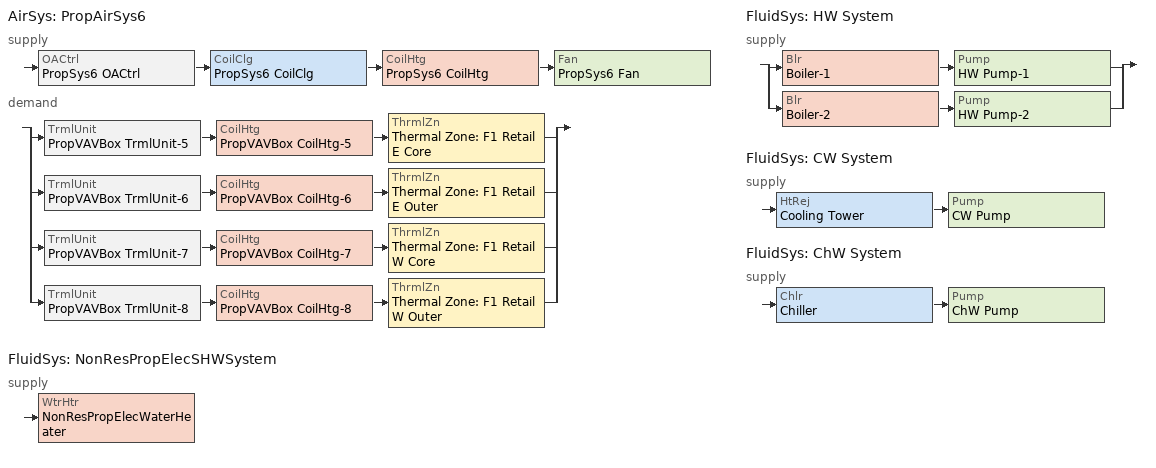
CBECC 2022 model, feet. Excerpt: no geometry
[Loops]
AirSys 'PropAirSys6'
 supply: OACtrl 'PropSys6 OACtrl' > CoilClg 'PropSys6 CoilClg' > CoilHtg 'PropSys6 CoilHtg' > Fan 'PropSys6 Fan'
 demand: split
  | TrmlUnit 'PropVAVBox TrmlUnit-5' > CoilHtg 'PropVAVBox CoilHtg-5' > ThrmlZn 'Thermal Zone: F1 Retail E Core'
  | TrmlUnit 'PropVAVBox TrmlUnit-6' > CoilHtg 'PropVAVBox CoilHtg-6' > ThrmlZn 'Thermal Zone: F1 Retail E Outer'
  | TrmlUnit 'PropVAVBox TrmlUnit-7' > CoilHtg 'PropVAVBox CoilHtg-7' > ThrmlZn 'Thermal Zone: F1 Retail W Core'
  | TrmlUnit 'PropVAVBox TrmlUnit-8' > CoilHtg 'PropVAVBox CoilHtg-8' > ThrmlZn 'Thermal Zone: F1 Retail W Outer'
FluidSys 'NonResPropElecSHWSystem'
 supply: WtrHtr 'NonResPropElecWaterHeater'
FluidSys 'HW System'
 supply: split
  | Blr 'Boiler-1' > Pump 'HW Pump-1'
  | Blr 'Boiler-2' > Pump 'HW Pump-2'
FluidSys 'CW System'
 supply: HtRej 'Cooling Tower' > Pump 'CW Pump'
FluidSys 'ChW System'
 supply: Chlr 'Chiller' > Pump 'ChW Pump'
[ResIntWall] Status=New; Construction=Int Wall Cons; IsPartySurface=1; OtherSideModeled=1
Name | Area | Outside
F10 Res Zn NW to F10 Res Zn SW Int Wall Front | 300 | F10 Res Zn SW
F10 Res Zn NW to F10 Res Zn N Int Wall Right | 300 | F10 Res Zn N
F10 Corridor To F10 Res Zn SW Int Wall Front | 60 | F10 Res Zn SW
F10 Corridor To F10 Res Zn NW Int Wall Left | 60 | F10 Res Zn NW
F10 Corridor To F10 Res Zn NE Int Wall Back | 60 | F10 Res Zn NE
F10 Corridor To F10 Res Zn SE Int Wall Right | 60 | F10 Res Zn SE
F10 Break Room To F10 Stairs Int Wall Left | 180 | F10 Stairs
F10 Break Room To F10 Corridor Int Wall Back; F10 Stairs To F10 Corridor Wall Back | 100 | F10 Corridor
F10 Break Room To F10 Res Zn S Int Wall Right; F10 Stairs To F10 Res Zn S Int Wall Left | 180 | F10 Res Zn S
[ResExtWall] Status=New; Construction=Res Exterior Wall Cons; Tilt=90; Absorptivity=0.5
Name | Orientation | OrientationValue | Area
F10 Res Zn NW Ext Wall Left | Left | 90 | 360
F10 Res Zn NW Ext Wall Back | Back | 180 | 300
F10 Break Room Ext Wall Front; F10 Stairs Ext Wall Front | Front | 0 | 100
[ResWin] Status=New; WinType=Operable; SpecMethod=Window Dimensions (required for fins/overhangs); Height=5; Width=3; exHeight=5; exWidth=3; exMultiplier=27.34; exNFRCUfactor=0.46; exNFRCSHGC=0.22; exUfactorSHGCSource=NFRC; exExteriorShade=Insect Screen (default); ModelFinsOverhang=0; OverhangDepth=0; OverhangDistUp=0; OverhangExL=0; OverhangExR=0; OverhangFlap=0; exOverhangDepth=0; exOverhangDistUp=0; exOverhangExL=0; exOverhangExR=0; exOverhangFlap=0; LeftFinDepth=0; LeftFinTopUp=0; LeftFinDistL=0; LeftFinBotUp=0; exLeftFinDepth=0; exLeftFinTopUp=0; exLeftFinDistL=0; exLeftFinBotUp=0; RightFinDepth=0; RightFinTopUp=0; RightFinDistR=0; RightFinBotUp=0; exRightFinDepth=0; exRightFinTopUp=0; exRightFinDistR=0; exRightFinBotUp=0
Name | Multiplier
F10 Res Zn NW Win Left | 11.294
F10 Res Zn NW Win Back | 9.412
F10 Break Room Win Front | 3.137
[DwellUnit]
F10 2-Bed NW: DwellUnitTypeRef=2-Bed Type; Count=1; CondFlrArea=1080; WasherZoneRef=F10 Res Zn NW; DryerZoneRef=F10 Res Zn NW
[ResIntFlr] Status=New; FloorZ=90.7; Construction=Interior Floor Cons; OtherSideModeled=1
Name | Area | IsPartySurface | Outside
F10 Res Zn NW To F9 Res Zn NW Int Floor | 1080 | 1 | F9 Res Zn NW
F10 Corridor to F9 Corridor Int Floor | 1020 | 1 | F9 Corridor
F10 Break Room To F9 Break Room Int Floor | 180 | 1 | F9 Break Room
F10 Stairs To F9 Stairs Int Floor | 180 | 0 | F9 Stairs
[ResCathedralCeiling] RoofRise=1; Orientation=Front; Construction=Cathedral Ceiling
Name | Area
F10 Res Zn NW Cathedral Ceiling | 1080
F10 Corridor Cathedral Ceiling | 1020
F10 Break Room Cathedral Ceiling; F10 Stairs Cathedral Ceiling | 180
[ResOtherZn] NumStories=1; DryerFuel=Electricity; IAQOption=Individual IAQ Fans
Name | Type | SpcFunc | VentSpcFunc | ozHVACSystem | Area | CeilingHeight | FloorHeight | WinHeadHeight | Bottom | AirFlowMeter | IAQFanRef[1] | ozDHWSys | ExhstOutsideOpening
F10 Corridor | Conditioned | Corridor Area | Residential - Common corridors | HVAC Heat Pump - F10 Corridor | 1020 | 9 | 10 | 6.7 | 90.7 | Two | F10 Corridor-IAQFan
F10 Break Room | Conditioned | Lounge, Breakroom, or Waiting Area | General - Break rooms | HVAC Heat Pump - F10 Break Room | 180 | 9 | 10 | 6.7 | 90.7 | Ten | F10 Break Room-IAQFan | DHW Heat Pump
F10 Stairs | Conditioned | Stairwell | Residential - Common corridors | HVAC Heat Pump - Stairs | 180 | 9 | 10 | 6.7 | 90.7 | Ten | F10 Stairs-IAQFan
UG Garage | Unconditioned | Parking Garage Area (Parking Zone and Ramps) | Exhaust - Parking garages |  | 12540 | 14 | 15 | 7.67 | -15 | Eleven | UG Garage-IAQFan |  | 1000
[ResZnGrp]
ResZn Group UG Garage
[ResUndgrWall] Status=New; DepthBelowGrade=15; Construction=Below Grade Wall Cons
Name | Area
UG Garage UG Wall - Front; UG Garage UG Wall - Back | 2850
UG Garage UG Wall - Left; UG Garage UG Wall - Right | 990
[ResUndgrFlr]
UG Garage UG Floor: Status=New; Area=12540; DepthBelowGrade=15; Surface=Exposed
[ThrmlZn] PriAirCondgSysRef[1]=PropAirSys6
Name | HVACZnCnt
Thermal Zone: F1 Retail E Core; Thermal Zone: F1 Retail W Core | 2
Thermal Zone: F1 Retail E Outer; Thermal Zone: F1 Retail W Outer
[AirSys]
PropAirSys6: Type=VAV; CtrlSysType=DDCToZone; OptStart=1
[AirSeg] Sys=PropAirSys6
Name | Type
PropSys6 SupAirSeg | Supply
PropSys6 RetAirSeg | Return
[CoilClg]
PropSys6 CoilClg: Sys=PropAirSys6; Type=ChilledWater; FluidSegInRef=ChW Supply; FluidSegOutRef=ChW Return
[CoilHtg] Sys=PropAirSys6; Type=HotWater; FluidSegInRef=HW Supply; FluidSegOutRef=HW Return
PropSys6 CoilHtg; PropVAVBox CoilHtg-5; PropVAVBox CoilHtg-6; PropVAVBox CoilHtg-7; PropVAVBox CoilHtg-8
[Fan]
PropSys6 Fan: Sys=PropAirSys6; CtrlMthd=VariableSpeedDrive
[OACtrl]
PropSys6 OACtrl: Sys=PropAirSys6; EconoCtrlMthd=DifferentialDryBulb; EconoIntegration=Integrated; AirSegSupRef=PropSys6 SupAirSeg; AirSegRetRef=PropSys6 RetAirSeg
[TrmlUnit] Sys=PropAirSys6; Type=VAVReheatBox; ReheatCtrlMthd=DualMaximum
Name | ZnServedRef | Cnt
PropVAVBox TrmlUnit-5 | Thermal Zone: F1 Retail E Core | 2
PropVAVBox TrmlUnit-6 | Thermal Zone: F1 Retail E Outer
PropVAVBox TrmlUnit-7 | Thermal Zone: F1 Retail W Core | 2
PropVAVBox TrmlUnit-8 | Thermal Zone: F1 Retail W Outer
[FluidSys]
NonResPropElecSHWSystem: Type=ServiceHotWater
HW System: Type=HotWater; CtrlType=DDC
CW System: Type=CondenserWater; FixedSupTemp=70
ChW System: Type=ChilledWater; CtrlType=DDC; TempCtrl=OutsideAirReset; RstSupHi=54; RstSupLow=44; RstOutdrHi=60; RstOutdrLow=80
[FluidSeg]
Name | Sys | Type | Src
NonResPropElecSHWPriSupSeg | NonResPropElecSHWSystem | PrimarySupply
NonResPropElecSHWMuniInlet | NonResPropElecSHWSystem | MakeupFluid | MunicipalWater
HW Supply | HW System | PrimarySupply
HW Return | HW System | PrimaryReturn
CW Supply | CW System | PrimarySupply
CW Return | CW System | PrimaryReturn
ChW Supply | ChW System | PrimarySupply
ChW Return | ChW System | PrimaryReturn
[WtrHtr]
NonResPropElecWaterHeater: Sys=NonResPropElecSHWSystem; FluidSegOutRef=NonResPropElecSHWPriSupSeg; FluidSegMakeupRef=NonResPropElecSHWMuniInlet; StorCap=22.2362; FuelSrc=Electricity; InpPwr=7.03832
[Blr] Sys=HW System; Type=HotWater; FuelSrc=Gas; DraftType=MechanicalNoncondensing; FluidSegInRef=HW Return; FluidSegOutRef=HW Supply; CapRtd=238347; AFUE=0.82
Boiler-1; Boiler-2
[Pump]
Name | Sys | SpdCtrl | FlowCap | MtrEff | MtrHP
HW Pump-1; HW Pump-2 | HW System | VariableSpeed
CW Pump | CW System | ConstantSpeed
ChW Pump | ChW System | VariableSpeed | 54.1922 | 0.855 | 1
[HtRej]
Cooling Tower: Sys=CW System; Type=OpenTower; ModCtrl=VariableSpeedDrive; FluidSegInRef=CW Return; FluidSegOutRef=CW Supply; CapRtd=662368; TotFanHP=3.159; AirFlowCap=13142.4
[Chlr]
Chiller: Sys=ChW System; Type=Screw; FuelSrc=Electric; CndsrType=Fluid; CndsrFluidSegInRef=CW Supply; CndsrFluidSegOutRef=CW Return; EvapFluidSegInRef=ChW Return; EvapFluidSegOutRef=ChW Supply; EvapHasBypass=0; CapRtd=542128; KwPerTon=0.78; IPLVKwPerTon=0.38
[PVArray]
PV Array: DCSysSize=257
[Batt]
Battery: MaxCap=278; Ctrl=Time of Use
[ResConsAssm]
Name | CanAssignTo | Type | RoofingLayer | RoofDeckLayer | InsideFinishLayer | FloorSurfaceLayer | FloorDeckLayer | FurringInsul2LayerRVal | Furring2Layer | CavityLayer | FrameLayer | SheathInsulLayerRVal | WallExtFinishLayer | OtherSideFinishLayer | RadiantBarrier | RaisedHeelTruss | RaisedHeelTrussHeight | RoofingType | MassLayer | MassThickness
Res Exterior Wall Cons | Exterior Walls | Steel Framed Wall | Light Roof (Asphalt Shingle) | Wood Siding/sheathing/decking | Gypsum Board | Carpeted | Wood Siding/sheathing/decking | 1.76 | 3.5 in. Wood | R 21 | 2x6 @ 16 in. O.C. | 6.5 | All Other Siding | Gypsum Board | 0 | 0 | 3.5 | all others
Int Wall Cons | Interior Walls | Steel Framed Wall | Light Roof (Asphalt Shingle) | Wood Siding/sheathing/decking | Gypsum Board | Carpeted | Wood Siding/sheathing/decking |  |  | R 2 | 2x4 @ 16 in. O.C. | 0.07 |  | Gypsum Board | 0 | 0 | 3.5 | all others
Interior Floor Cons | Interior Floors | Concrete / ICF / Brick | Light Roof (Asphalt Shingle) | Wood Siding/sheathing/decking | Gypsum Board | Carpeted | Wood Siding/sheathing/decking |  |  |  | 2x12 @ 16 in. O.C. | 0.29 |  | Gypsum Board | 0 | 0 | 3.5 | all others | Concrete | 3 in.
Below Grade Wall Cons | Underground Walls | Concrete / ICF / Brick | Light Roof (Asphalt Shingle) | Wood Siding/sheathing/decking |  | Carpeted | Wood Siding/sheathing/decking |  |  |  |  |  |  | Gypsum Board | 0 | 0 | 3.5 | all others | Concrete | 10 in.
Interior Floor above Garage Cons | Interior Floors | Concrete / ICF / Brick | Light Roof (Asphalt Shingle) | Wood Siding/sheathing/decking |  | Carpeted | Wood Siding/sheathing/decking | 9.6 |  |  | 2x12 @ 16 in. O.C. |  |  | Gypsum Board | 0 | 0 | 3.5 | all others | Concrete | 10 in.
NonRes Exterior Wall Cons | Exterior Walls | Concrete / ICF / Brick | Light Roof (Asphalt Shingle) | Wood Siding/sheathing/decking | Gypsum Board | Carpeted | Wood Siding/sheathing/decking | 1.76 | 3.5 in. Wood |  |  | 1.8 | Synthetic Stucco | Gypsum Board | 0 | 0 | 3.5 | all others | Concrete | 8 in.
Cathedral Ceiling | Cathedral Ceilings |  | 5 PSF (Normal Gravel) |  |  |  |  |  |  | R 38 | 2x12 @ 24 in. O.C.
[ResMat]
Name | Density | SpecHeat | Conductivity | ConductivityCT | RValPerInch | Thickness | ConductivityQII
SoftWood | 35 | 0.39 | 0.08167 | 0.0012 | 1.0204
Steel | 489 | 0.12 | 26.2 |  | 0.00318
SIPSskin | 41 | 0.45 | 0.06127 | 0.0012 | 1.36 | 0.4375
Ceiling Insul | 1.5 | 0.2 |  | 0.00418
Other Insul | 1.5 | 0.2 |  | 0.0032537
Gypsum Board | 40 | 0.27 | 0.09167 | 0.0001217 | 0.9091 | 0.5
Insul-R4-D1.5-SH0.35-C0.02083 | 1.5 | 0.35 | 0.0208325 | 0.00175 |  | 1 | 0.0208325
Synthetic Stucco | 58 | 0.2 | 0.2 |  | 0.5333 | 0.375
Carpet | 12.3 | 0.34 | 0.02 |  | 4.1667 | 0.5
Wood layer | 41 | 0.45 | 0.06127 | 0.0012 | 1.36 | 0.5
5 PSF Roof | 120 | 0.2 | 1 |  | 0.0833 | 0.5
TileGap | 0.075 | 0.24 | 0.07353 |  | 1.1333 | 0.75
10 PSF Roof | 120 | 0.2 | 1 |  | 0.0833 | 1
VertWallCavity | 0.075 | 0.24 | 0.314 | 0.00397 | 1.1333 | 3.5
3 Coat Stucco | 116 | 0.2 | 0.4167 |  | 0.2686 | 0.875
Ins-R21-D1.5-SH0.2-C0.02183 | 1.5 | 0.2 | 0.0218254 | 0.0032537 |  |  | 0.0218254
Ins-R9.1-D1.5-SH0.2-C0.03205 | 1.5 | 0.2 | 0.0320513 | 0.00418 |  |  | 0.0320513
Ins-R13-D1.5-SH0.2-C0.02244 | 1.5 | 0.2 | 0.0224376 | 0.0032537 |  |  | 0.0224376
FrameGap | 0 | 0 | 200 |  | 0.000417
Ins-R18-D1.5-SH0.2-C0.0162 | 1.5 | 0.2 | 0.0162037 | 0.0032537 |  |  | 0.0162037
Ins-R18-D1.5-SH0.2-C0.02546 | 1.5 | 0.2 | 0.025463 | 0.0032537 |  |  | 0.025463
Concrete | 144 | 0.2 | 1 |  | 0.0833
Ins-R9-D1.5-SH0.2-C0.00926 | 1.5 | 0.2 | 0.00925926 | 0.0032537 |  |  | 0.00925926
Insul-R3-D1.5-SH0.35-C0.02778 | 1.5 | 0.35 | 0.0277767 | 0.00175 |  | 1 | 0.0277767
Insul-R2-D1.5-SH0.35-C0.04167 | 1.5 | 0.35 | 0.041665 | 0.00175 |  | 1 | 0.041665
Insul-R1-D1.5-SH0.35-C0.08333 | 1.5 | 0.35 | 0.08333 | 0.00175 |  | 1 | 0.08333
Insul-R1.8-D1.5-SH0.35-C0.04629 | 1.5 | 0.35 | 0.0462944 | 0.00175 |  | 1 | 0.0462944
Ins-R12-D1.5-SH0.2-C0.00694 | 1.5 | 0.2 | 0.00694444 | 0.0032537 |  |  | 0.00694444
Ins-R11-D1.5-SH0.2-C0.00758 | 1.5 | 0.2 | 0.00757576 | 0.0032537 |  |  | 0.00757576
Ins-R11.2-D1.5-SH0.2-C0.00744 | 1.5 | 0.2 | 0.00744048 | 0.0032537 |  |  | 0.00744048
Ins-R10.5-D1.5-SH0.2-C0.00794 | 1.5 | 0.2 | 0.00793651 | 0.0032537 |  |  | 0.00793651
Ins-R10.3-D1.5-SH0.2-C0.00809 | 1.5 | 0.2 | 0.00809061 | 0.0032537 |  |  | 0.00809061
Ins-R9.8-D1.5-SH0.2-C0.0085 | 1.5 | 0.2 | 0.0085034 | 0.0032537 |  |  | 0.0085034
Ins-R38-D1.5-SH0.2-C0.01206 | 1.5 | 0.2 | 0.0120614 | 0.0032537 |  |  | 0.0120614
Insul-R4.3-D1.5-SH0.35-C0.01938 | 1.5 | 0.35 | 0.0193791 | 0.00175 |  | 1 | 0.0193791
Insul-R4.4-D1.5-SH0.35-C0.01894 | 1.5 | 0.35 | 0.0189386 | 0.00175 |  | 1 | 0.0189386
Insul-R4.5-D1.5-SH0.35-C0.01852 | 1.5 | 0.35 | 0.0185178 | 0.00175 |  | 1 | 0.0185178
Insul-R4.6-D1.5-SH0.35-C0.01812 | 1.5 | 0.35 | 0.0181152 | 0.00175 |  | 1 | 0.0181152
Ins-R38-D1.5-SH0.2-C0.00768 | 1.5 | 0.2 | 0.00767544 | 0.0032537 |  |  | 0.00767544
Ins-R9.2-D1.5-SH0.2-C0.00906 | 1.5 | 0.2 | 0.00905797 | 0.0032537 |  |  | 0.00905797
Ins-R9.6-D1.5-SH0.2-C0.00868 | 1.5 | 0.2 | 0.00868056 | 0.0032537 |  |  | 0.00868056
Ins-R9.5-D1.5-SH0.2-C0.00877 | 1.5 | 0.2 | 0.00877193 | 0.0032537 |  |  | 0.00877193
Ins-R1-D1.5-SH0.2-C0.9375 | 1.5 | 0.2 | 0.9375 | 0.0032537 |  |  | 0.9375
Insul-R0.1-D1.5-SH0.35-C0.8333 | 1.5 | 0.35 | 0.8333 | 0.00175 |  | 1 | 0.8333
Insul-R0.2-D1.5-SH0.35-C0.41665 | 1.5 | 0.35 | 0.41665 | 0.00175 |  | 1 | 0.41665
Insul-R0.3-D1.5-SH0.35-C0.27777 | 1.5 | 0.35 | 0.277767 | 0.00175 |  | 1 | 0.277767
Insul-R0.29-D1.5-SH0.35-C0.28734 | 1.5 | 0.35 | 0.287345 | 0.00175 |  | 1 | 0.287345
Ins-R11-D1.5-SH0.2-C0.04167 | 1.5 | 0.2 | 0.0416667 | 0.0032537 |  |  | 0.0416667
Ins-R10-D1.5-SH0.2-C0.04583 | 1.5 | 0.2 | 0.0458333 | 0.0032537 |  |  | 0.0458333
Insul-R10.5-D1.5-SH0.35-C0.00794 | 1.5 | 0.35 | 0.00793619 | 0.00175 |  | 1 | 0.00793619
Insul-R11-D1.5-SH0.35-C0.00758 | 1.5 | 0.35 | 0.00757545 | 0.00175 |  | 1 | 0.00757545
Insul-R8-D1.5-SH0.35-C0.01042 | 1.5 | 0.35 | 0.0104163 | 0.00175 |  | 1 | 0.0104163
Insul-R7-D1.5-SH0.35-C0.0119 | 1.5 | 0.35 | 0.0119043 | 0.00175 |  | 1 | 0.0119043
Insul-R6-D1.5-SH0.35-C0.01389 | 1.5 | 0.35 | 0.0138883 | 0.00175 |  | 1 | 0.0138883
Insul-R6.1-D1.5-SH0.35-C0.01366 | 1.5 | 0.35 | 0.0136607 | 0.00175 |  | 1 | 0.0136607
Ins-R1.7-D1.5-SH0.2-C0.04817 | 1.5 | 0.2 | 0.0481696 | 0.0032537 |  |  | 0.0481696
Insul-R4.85-D1.5-SH0.35-C0.01718 | 1.5 | 0.35 | 0.0171814 | 0.00175 |  | 1 | 0.0171814
Insul-R0.07-D1.5-SH0.35-C1.19043 | 1.5 | 0.35 | 1.19043 | 0.00175 |  | 1 | 1.19043
Ins-R19-D1.5-SH0.2-C0.02412 | 1.5 | 0.2 | 0.0241228 | 0.0032537 |  |  | 0.0241228
Ins-R2-D1.5-SH0.2-C0.14583 | 1.5 | 0.2 | 0.145833 | 0.0032537 |  |  | 0.145833
Light Roof | 120 | 0.2 | 1 |  | 0.0833 | 0.2
Ins-R37-D1.5-SH0.2-C0.00788 | 1.5 | 0.2 | 0.00788288 | 0.00418 |  |  | 0.00788288
Ins-R37-D1.5-SH0.2-C0.02534 | 1.5 | 0.2 | 0.0253378 | 0.00418 |  |  | 0.0253378
Insul-R10-D1.5-SH0.35-C0.00833 | 1.5 | 0.35 | 0.008333 | 0.00175 |  | 1 | 0.008333
Insul-R5-D1.5-SH0.35-C0.01667 | 1.5 | 0.35 | 0.016666 | 0.00175 |  | 1 | 0.016666
Insul-R6.5-D1.5-SH0.35-C0.01282 | 1.5 | 0.35 | 0.01282 | 0.00175 |  | 1 | 0.01282
Insul-R6.6-D1.5-SH0.35-C0.01263 | 1.5 | 0.35 | 0.0126258 | 0.00175 |  | 1 | 0.0126258
Insul-R6.7-D1.5-SH0.35-C0.01244 | 1.5 | 0.35 | 0.0124373 | 0.00175 |  | 1 | 0.0124373
Insul-R6.65-D1.5-SH0.35-C0.01253 | 1.5 | 0.35 | 0.0125308 | 0.00175 |  | 1 | 0.0125308
Other Siding | 0 | 0 | 0.1042 |  | 0.8 | 0.25
Ins-R38-D1.5-SH0.2-C0.02467 | 1.5 | 0.2 | 0.0246711 | 0.00418 |  |  | 0.0246711
Insul-R9-D1.5-SH0.35-C0.00926 | 1.5 | 0.35 | 0.00925889 | 0.00175 |  | 1 | 0.00925889
Insul-R5.5-D1.5-SH0.35-C0.01515 | 1.5 | 0.35 | 0.0151509 | 0.00175 |  | 1 | 0.0151509
[ResWinType] SpecMethod=Window Dimensions (required for fins/overhangs); Width=3; ModelFinsOverhang=0; OverhangDepth=0; OverhangDistUp=0; OverhangExL=0; OverhangExR=0; OverhangFlap=0; LeftFinDepth=0; LeftFinTopUp=0; LeftFinDistL=0; LeftFinBotUp=0; RightFinDepth=0; RightFinTopUp=0; RightFinDistR=0; RightFinBotUp=0
Name | Area | Height | ExteriorShade
Operable | 15 | 5 | Insect Screen (default)
Glass Door | 20.01 | 6.67 | None
[DwellUnitType] WasherOption=In-Unit; DryerOption=In-Unit; DryerFuel=Electricity; CookFuel=Electricity; IAQOption=Individual IAQ Fans; IAQFanCnt=( 1, 1, 1, 1 ); HVACSysType=Heat Pump Heating and Cooling System; NumHeatEquipTypes=1; HVACHeatRef[1]=Heating Component - Res; HeatEquipCount[1]=1; NumCoolEquipTypes=1; HVACCoolRef[1]=Cooling Component - Res; CoolEquipCount[1]=1; NumHtPumpEquipTypes=1; HVACHtPumpRef[1]=Heat Pump System - Res; HtPumpEquipCount[1]=1; HVACFanRef=HVAC Fan - Heat Pump; HVACDistRef=Air Distribution System - Res; NumDHWSysTypes=1; DHWSysRef[1]=DHW Heat Pump; TotShowersServed[1]=1; TotBathsServed[1]=1; CDSpecFixDists=0; ServesAsDHWHtr=0; DHWSystemType=Standard; DHWAmbientCond=Unconditioned
Name | NumBedrooms | CondFlrArea | IAQFanRef[1] | CompactDistrib | CDNumFloorsServed | UsrSpecCmpctDist | UsrCompactFactor | UserSpecCmpctDist[1] | UserCompactFactor[1] | CDServesMBathFix[1] | CDServesKitFix[1] | CDServesThirdFix[1]
1-Bed Type | 1 | 780 | 1-Bed IAQ Fan | not compact
2-Bed Type | 2 | 1080 | 2-Bed IAQ Fan | Expanded Credit (HERS req'd) | 1 | 1 | 0.6 | 1 | 0.6 | 1 | 1 | 1
Studio Type | 0 | 540 | Studio IAQ Fan | Expanded Credit (HERS req'd) | 1 | 1 | 0.6 | 1 | 0.6 | 1 | 1 | 1
[ResHVACSys] Status=New; CFIClVentFlow=0; CFIClVentPwr=0; HeatDucted=1; CoolDucted=1; ServesAsDHWHtr=0; DHWTankVolume=50; DHWIntInsulRVal=0; DHWExtInsulRVal=0; DHWAmbientCond=Unconditioned; DistribSystem=Air Distribution System - NonRes
Name | Type | NumHeatSystemTypes | HeatSystemCount[1] | HeatSystem[1] | NumCoolSystemTypes | CoolSystemCount[1] | CoolSystem[1] | NumHtPumpSystemTypes | HtPumpSystemCount | HtPumpDucted | Fan | HtPumpSystemCount[1] | HtPumpSystem[1]
HVAC Gas Electric - F1 Business Center | Other Heating and Cooling System | 1 | 1 | Heating Component - F1 Business Center | 1 | 1 | Cooling Component - F1 Business Center | 0 | ( 1, 0, 0, 0, 0, 0, 0, 0, 0, 0 ) | 0 | HVAC Fan - Furnace
HVAC Gas Electric - F1 Corridor | Other Heating and Cooling System | 1 | 1 | Heating Component - F1 Corridor | 1 | 1 | Cooling Component - F1 Corridor | 0 |  | 0 | HVAC Fan - Furnace | 1
HVAC Gas Electric - F1 Fitness Center | Other Heating and Cooling System | 1 | 1 | Heating Component - F1 Fitness Center | 1 | 1 | Cooling Component - F1 Fitness Center | 0 |  | 0 | HVAC Fan - Furnace | 1
HVAC Gas Electric - F1 Leasing Office | Other Heating and Cooling System | 1 | 1 | Heating Component - F1 Leasing Office | 1 | 1 | Cooling Component - F1 Leasing Office | 0 |  | 0 | HVAC Fan - Furnace | 1
HVAC Gas Electric - F1 Lobby | Other Heating and Cooling System | 1 | 1 | Heating Component - F1 Lobby | 1 | 1 | Cooling Component - F1 Lobby | 0 |  | 0 | HVAC Fan - Furnace | 1
HVAC Gas Electric - F2 Corridor | Other Heating and Cooling System | 1 | 1 | Heating Component - F2 Corridor | 1 | 1 | Cooling Component - F2 Corridor | 0 |  | 0 | HVAC Fan - Furnace | 1
HVAC Gas Electric - F2 Break Room | Other Heating and Cooling System | 1 | 1 | Heating Component - F2 Break Room | 1 | 1 | Cooling Component - F2 Break Room | 0 |  | 0 | HVAC Fan - Furnace | 1
HVAC Gas Electric - F3 Corridor | Other Heating and Cooling System | 1 | 1 | Heating Component - F3 Corridor | 1 | 1 | Cooling Component - F3 Corridor | 0 |  | 0 | HVAC Fan - Furnace | 1
HVAC Gas Electric - F3 Break Room | Other Heating and Cooling System | 1 | 1 | Heating Component - F3 Break Room | 1 | 1 | Cooling Component - F3 Break Room | 0 |  | 0 | HVAC Fan - Furnace | 1
HVAC Gas Electric - F4 Corridor | Other Heating and Cooling System | 1 | 1 | Heating Component - F4 Corridor | 1 | 1 | Cooling Component - F4 Corridor | 0 |  | 0 | HVAC Fan - Furnace | 1
HVAC Gas Electric - F4 Break Room | Other Heating and Cooling System | 1 | 1 | Heating Component - F4 Break Room | 1 | 1 | Cooling Component - F4 Break Room | 0 |  | 0 | HVAC Fan - Furnace | 1
HVAC Gas Electric - F5 Corridor | Other Heating and Cooling System | 1 | 1 | Heating Component - F5 Corridor | 1 | 1 | Cooling Component - F5 Corridor | 0 |  | 0 | HVAC Fan - Furnace | 1
HVAC Gas Electric - F5 Break Room | Other Heating and Cooling System | 1 | 1 | Heating Component - F5 Break Room | 1 | 1 | Cooling Component - F5 Break Room | 0 |  | 0 | HVAC Fan - Furnace | 1
HVAC Gas Electric - F6 Corridor | Other Heating and Cooling System | 1 | 1 | Heating Component - F6 Corridor | 1 | 1 | Cooling Component - F6 Corridor | 0 |  | 0 | HVAC Fan - Furnace | 1
HVAC Gas Electric - F6 Break Room | Other Heating and Cooling System | 1 | 1 | Heating Component - F6 Break Room | 1 | 1 | Cooling Component - F6 Break Room | 0 |  | 0 | HVAC Fan - Furnace | 1
HVAC Gas Electric - F7 Corridor | Other Heating and Cooling System | 1 | 1 | Heating Component - F7 Corridor | 1 | 1 | Cooling Component - F7 Corridor | 0 |  | 0 | HVAC Fan - Furnace | 1
HVAC Gas Electric - F7 Break Room | Other Heating and Cooling System | 1 | 1 | Heating Component - F7 Break Room | 1 | 1 | Cooling Component - F7 Break Room | 0 |  | 0 | HVAC Fan - Furnace | 1
HVAC Gas Electric - F8 Corridor | Other Heating and Cooling System | 1 | 1 | Heating Component - F8 Corridor | 1 | 1 | Cooling Component - F8 Corridor | 0 |  | 0 | HVAC Fan - Furnace | 1
HVAC Gas Electric - F8 Break Room | Other Heating and Cooling System | 1 | 1 | Heating Component - F8 Break Room | 1 | 1 | Cooling Component - F8 Break Room | 0 |  | 0 | HVAC Fan - Furnace | 1
HVAC Gas Electric - F9 Corridor | Other Heating and Cooling System | 1 | 1 | Heating Component - F9 Corridor | 1 | 1 | Cooling Component - F9 Corridor | 0 |  | 0 | HVAC Fan - Furnace | 1
HVAC Gas Electric - F9 Break Room | Other Heating and Cooling System | 1 | 1 | Heating Component - F9 Break Room | 1 | 1 | Cooling Component - F9 Break Room | 0 |  | 0 | HVAC Fan - Furnace | 1
HVAC Gas Electric - F10 Corridor | Other Heating and Cooling System | 1 | 1 | Heating Component - F10 Corridor | 1 | 1 | Cooling Component - F10 Corridor | 0 |  | 0 | HVAC Fan - Furnace | 1
HVAC Gas Electric - F10 Break Room | Other Heating and Cooling System | 1 | 1 | Heating Component - F10 Break Room | 1 | 1 | Cooling Component - F10 Break Room | 0 |  | 0 | HVAC Fan - Furnace | 1
HVAC Gas Electric - Stairs | Other Heating and Cooling System | 1 | 1 | Heating Component - Stairs | 1 | 1 | Cooling Component - Stairs | 0 |  | 0 | HVAC Fan - Furnace | 1
HVAC Heat Pump - F1 Business Center | Heat Pump Heating and Cooling System | 0 |  |  | 0 |  |  | 1 |  | 1 | HVAC Fan - Heat Pump | 1 | Heat Pump System - F1 Business Center
HVAC Heat Pump - F1 Corridor | Heat Pump Heating and Cooling System | 0 |  |  | 0 |  |  | 1 |  | 1 | HVAC Fan - Heat Pump | 1 | Heat Pump System - F1 Corridor
HVAC Heat Pump - F1 Fitness Center | Heat Pump Heating and Cooling System | 0 |  |  | 0 |  |  | 1 |  | 1 | HVAC Fan - Heat Pump | 1 | Heat Pump System - F1 Fitness Center
HVAC Heat Pump - F1 Leasing Office | Heat Pump Heating and Cooling System | 0 |  |  | 0 |  |  | 1 |  | 1 | HVAC Fan - Heat Pump | 1 | Heat Pump System - F1 Leasing Office
HVAC Heat Pump - F1 Lobby | Heat Pump Heating and Cooling System | 0 |  |  | 0 |  |  | 1 |  | 1 | HVAC Fan - Heat Pump | 1 | Heat Pump System - F1 Lobby
HVAC Heat Pump - F2 Corridor | Heat Pump Heating and Cooling System | 0 |  |  | 0 |  |  | 1 |  | 1 | HVAC Fan - Heat Pump | 1 | Heat Pump System - F2 Corridor
HVAC Heat Pump - F2 Break Room | Heat Pump Heating and Cooling System | 0 |  |  | 0 |  |  | 1 |  | 1 | HVAC Fan - Heat Pump | 1 | Heat Pump System - F2 Break Room
HVAC Heat Pump - F3 Corridor | Heat Pump Heating and Cooling System | 0 |  |  | 0 |  |  | 1 |  | 1 | HVAC Fan - Heat Pump | 1 | Heat Pump System - F3 Corridor
HVAC Heat Pump - F3 Break Room | Heat Pump Heating and Cooling System | 0 |  |  | 0 |  |  | 1 |  | 1 | HVAC Fan - Heat Pump | 1 | Heat Pump System - F3 Break Room
HVAC Heat Pump - F4 Corridor | Heat Pump Heating and Cooling System | 0 |  |  | 0 |  |  | 1 |  | 1 | HVAC Fan - Heat Pump | 1 | Heat Pump System - F4 Corridor
HVAC Heat Pump - F4 Break Room | Heat Pump Heating and Cooling System | 0 |  |  | 0 |  |  | 1 |  | 1 | HVAC Fan - Heat Pump | 1 | Heat Pump System - F4 Break Room
HVAC Heat Pump - F5 Corridor | Heat Pump Heating and Cooling System | 0 |  |  | 0 |  |  | 1 |  | 1 | HVAC Fan - Heat Pump | 1 | Heat Pump System - F5 Corridor
HVAC Heat Pump - F5 Break Room | Heat Pump Heating and Cooling System | 0 |  |  | 0 |  |  | 1 |  | 1 | HVAC Fan - Heat Pump | 1 | Heat Pump System - F5 Break Room
HVAC Heat Pump - F6 Corridor | Heat Pump Heating and Cooling System | 0 |  |  | 0 |  |  | 1 |  | 1 | HVAC Fan - Heat Pump | 1 | Heat Pump System - F6 Corridor
HVAC Heat Pump - F6 Break Room | Heat Pump Heating and Cooling System | 0 |  |  | 0 |  |  | 1 |  | 1 | HVAC Fan - Heat Pump | 1 | Heat Pump System - F6 Break Room
HVAC Heat Pump - F7 Corridor | Heat Pump Heating and Cooling System | 0 |  |  | 0 |  |  | 1 |  | 1 | HVAC Fan - Heat Pump | 1 | Heat Pump System - F7 Corridor
HVAC Heat Pump - F7 Break Room | Heat Pump Heating and Cooling System | 0 |  |  | 0 |  |  | 1 |  | 1 | HVAC Fan - Heat Pump | 1 | Heat Pump System - F7 Break Room
HVAC Heat Pump - F8 Corridor | Heat Pump Heating and Cooling System | 0 |  |  | 0 |  |  | 1 |  | 1 | HVAC Fan - Heat Pump | 1 | Heat Pump System - F8 Corridor
HVAC Heat Pump - F8 Break Room | Heat Pump Heating and Cooling System | 0 |  |  | 0 |  |  | 1 |  | 1 | HVAC Fan - Heat Pump | 1 | Heat Pump System - F8 Break Room
HVAC Heat Pump - F9 Corridor | Heat Pump Heating and Cooling System | 0 |  |  | 0 |  |  | 1 |  | 1 | HVAC Fan - Heat Pump | 1 | Heat Pump System - F9 Corridor
HVAC Heat Pump - F9 Break Room | Heat Pump Heating and Cooling System | 0 |  |  | 0 |  |  | 1 |  | 1 | HVAC Fan - Heat Pump | 1 | Heat Pump System - F9 Break Room
HVAC Heat Pump - F10 Corridor | Heat Pump Heating and Cooling System | 0 |  |  | 0 |  |  | 1 |  | 1 | HVAC Fan - Heat Pump | 1 | Heat Pump System - F10 Corridor
HVAC Heat Pump - F10 Break Room | Heat Pump Heating and Cooling System | 0 |  |  | 0 |  |  | 1 |  | 1 | HVAC Fan - Heat Pump | 1 | Heat Pump System - F10 Break Room
HVAC Heat Pump - Stairs | Heat Pump Heating and Cooling System | 0 |  |  | 0 |  |  | 1 |  | 1 | HVAC Fan - Heat Pump | 1 | Heat Pump System - Stairs
[ResHtgSys] AutoSize=1
Name | Type | AFUE
Heating Component - Res | CntrlFurnace - Fuel-fired central furnace | 80
Heating Component - F1 Business Center; Heating Component - F1 Corridor; Heating Component - F1 Fitness Center; Heating Component - F1 Leasing Office; Heating Component - F1 Lobby; Heating Component - F2 Corridor; Heating Component - F2 Break Room; Heating Component - F3 Corridor; Heating Component - F3 Break Room; Heating Component - F4 Corridor; Heating Component - F4 Break Room; Heating Component - F5 Corridor; Heating Component - F5 Break Room; Heating Component - F6 Corridor; Heating Component - F6 Break Room; Heating Component - F7 Corridor; Heating Component - F7 Break Room; Heating Component - F8 Corridor; Heating Component - F8 Break Room; Heating Component - F9 Corridor; Heating Component - F9 Break Room; Heating Component - F10 Corridor; Heating Component - F10 Break Room; Heating Component - Stairs | PkgGasFurnace - Packaged gas furnace | 81
[ResClgSys] Type=SplitAirCond - Split air conditioning system; SEER=14; EER=11.7; CFMperTon=350; ACCharge=Verified; RefrigerantType=R410A; AutoSize=1; UseEERinAnalysis=1; IsMultiSpeed=0
Name | IsZonal
Cooling Component - Res | 0
Cooling Component - F1 Business Center; Cooling Component - F1 Corridor; Cooling Component - F1 Fitness Center; Cooling Component - F1 Leasing Office; Cooling Component - F1 Lobby; Cooling Component - F2 Corridor; Cooling Component - F2 Break Room; Cooling Component - F3 Corridor; Cooling Component - F3 Break Room; Cooling Component - F4 Corridor; Cooling Component - F4 Break Room; Cooling Component - F5 Corridor; Cooling Component - F5 Break Room; Cooling Component - F6 Corridor; Cooling Component - F6 Break Room; Cooling Component - F7 Corridor; Cooling Component - F7 Break Room; Cooling Component - F8 Corridor; Cooling Component - F8 Break Room; Cooling Component - F9 Corridor; Cooling Component - F9 Break Room; Cooling Component - F10 Corridor; Cooling Component - F10 Break Room; Cooling Component - Stairs | 1
[ResHtPumpSys] Type=SplitHeatPump - Central split heat pump; HSPF=8.2; AutoSize=1; Cap47=24000; Cap17=12000; SEER=14; EER=11.7; CFMperTon=350; RefrigerantType=R410A; IsMultiSpeed=0; IsZonal=0; UseEERinAnalysis=1; IsDualFuel=0; VCHPDucts=Unducted; HtgSizingFactor=0.75
Heat Pump System - Res; Heat Pump System - F1 Business Center; Heat Pump System - F1 Corridor; Heat Pump System - F1 Fitness Center; Heat Pump System - F1 Leasing Office; Heat Pump System - F1 Lobby; Heat Pump System - F2 Corridor; Heat Pump System - F2 Break Room; Heat Pump System - F3 Corridor; Heat Pump System - F3 Break Room; Heat Pump System - F4 Corridor; Heat Pump System - F4 Break Room; Heat Pump System - F5 Corridor; Heat Pump System - F5 Break Room; Heat Pump System - F6 Corridor; Heat Pump System - F6 Break Room; Heat Pump System - F7 Corridor; Heat Pump System - F7 Break Room; Heat Pump System - F8 Corridor; Heat Pump System - F8 Break Room; Heat Pump System - F9 Corridor; Heat Pump System - F9 Break Room; Heat Pump System - F10 Corridor; Heat Pump System - F10 Break Room; Heat Pump System - Stairs
[ResDistSys] Type=Ducts located entirely in conditioned space; Status=New; DefaultSystem=1; HasBypassDuct=0; IsLessThanFortyFt=0
Air Distribution System - Res; Air Distribution System - NonRes; Air Distribution System
[ResFanSys] Type=Single Speed Fan; DefaultSystem=0; WperCFMCool=0.45
HVAC Fan - Heat Pump; HVAC Fan - Furnace
[ResIAQFan] IAQFanType=Balanced
Name | IAQCFM | WperCFMIAQ | IncludesRecov | SensRecovEff | AdjSensRecovEff | SetPerfByHVIInterp
1-Bed IAQ Fan | 38.4 | 0.6 | 1 | 67 | 72 | 0
2-Bed IAQ Fan | 54.9 | 0.6 | 1 | 67 | 72 | 0
Studio IAQ Fan | 31.2 | 0.6 | 1 | 67 | 72 | 0
F1 Business Center-IAQFan | 240 | 0.7 | 0
F1 Corridor-IAQFan | 122.4 | 0.7 | 0
F1 Fitness Center-IAQFan | 420 | 0.7 | 0
F1 Leasing Office-IAQFan; F1 Stairs-IAQFan; F2 Stairs-IAQFan; F3 Stairs-IAQFan; F4 Stairs-IAQFan; F5 Stairs-IAQFan; F6 Stairs-IAQFan; F7 Stairs-IAQFan; F8 Stairs-IAQFan; F9 Stairs-IAQFan; F10 Stairs-IAQFan | 27 | 0.7 | 0
F1 Lobby-IAQFan | 270 | 0.7 | 0
F2 Corridor-IAQFan; F3 Corridor-IAQFan; F4 Corridor-IAQFan; F5 Corridor-IAQFan; F6 Corridor-IAQFan; F7 Corridor-IAQFan; F8 Corridor-IAQFan; F9 Corridor-IAQFan; F10 Corridor-IAQFan | 153 | 0.7 | 0
F2 Break Room-IAQFan; F3 Break Room-IAQFan; F4 Break Room-IAQFan; F5 Break Room-IAQFan; F6 Break Room-IAQFan; F7 Break Room-IAQFan; F8 Break Room-IAQFan; F9 Break Room-IAQFan; F10 Break Room-IAQFan | 90 | 0.7 | 0
UG Garage-IAQFan | 0 | 0.7 | 0
[ResDHWSys] SystemType=Standard; UseMaxDurNumHtrs=0; CHPWHIntegPkgType=Residential (NEEA rated) Product; CHPWHLoopTankType=Electric Resistance; TotShowersServed=1; TotBathsServed=1; DemRespControl=Basic
Name | CentralRecircType | CentralDHWType | CHPWHLoopTankConfig | DHWHeater[1] | HeaterMult[1] | HeaterMult[2] | HeaterMult[3] | RecircPumpPwr | LoopPipeInsulThk[1] | RecircPipeLoc[1] | BranchLossModel | SolFracType | SolFracAnn | CHPWHSysDescrip | CHPWHCompType | CHPWHAutosize | CHPWHNumComp | CHPWHTotTankVol | CHPWHTankCount | CHPWHTankLoc | CHPWHTankZone | CHPWHSrcAirLoc | CHPWHLoopTankCompCnt | CHPWHLoopTankVol | CHPWHLoopTankTankCnt | CHPWHLoopTankLoc | CHPWHLoopTankZone | LoopHeater
DHW Gas | Central with Recirculation | Other | None (return to Primary) | Gas | 3 | 0 | 0 | 22 | 1.5 | Conditioned | Attached to Hot Water Draws | Annual | 0.35
DHW Heat Pump | Central with Recirculation | HPWH | Parallel |  | 1 |  |  |  |  |  |  | Annual | 0 | Single Pass Primary | Colmac CxA-15 (29kW cap @ 40F) | 0 | 2 | 1500 | 3 | Zone | UG Garage | Outside | 1 | 500 | 1 | Zone | UG Garage | LoopTank2
DHW Electric | Central, no Recirculation | Other | None (return to Primary) | Electric | 1 |  |  |  | 1.5 | Conditioned
[ResWtrHtr] ExtInsulRVal=0; AmbientCond=Unconditioned; HasElecMiniTank=0; ElecMiniTankPower=0
Name | HeaterElementType | TankType | HPWHCategory | EnergyFactor | IntInsulRVal | HPWHBrand | HPWHModel | TankOutside | ASHPTSrcOutside | TankVolume | RecovEff | RatedFlow
Gas | Gas | Commercial Packaged Boiler | Residential (NEEA rated) Product | 0.8 | 12
Heat Pump | Heat Pump | Small Storage | Residential (NEEA rated) Product | 0.59 | 0 | Sanden | GS3-45HPA-US & SAN-83SSAQA (83 gal) | 1 | 1 | 50
Electric | Electric Resistance | Consumer Instantaneous (UEF) | Non-UEF Rated | 0.92 | 0 |  |  |  |  | 0 | 99 | 2
[ResLpTankHtr]
LoopTank2: whEF=0.97; whResHtPwr=20000; whVol=300; TankOutside=0; TankZone=UG Garage
